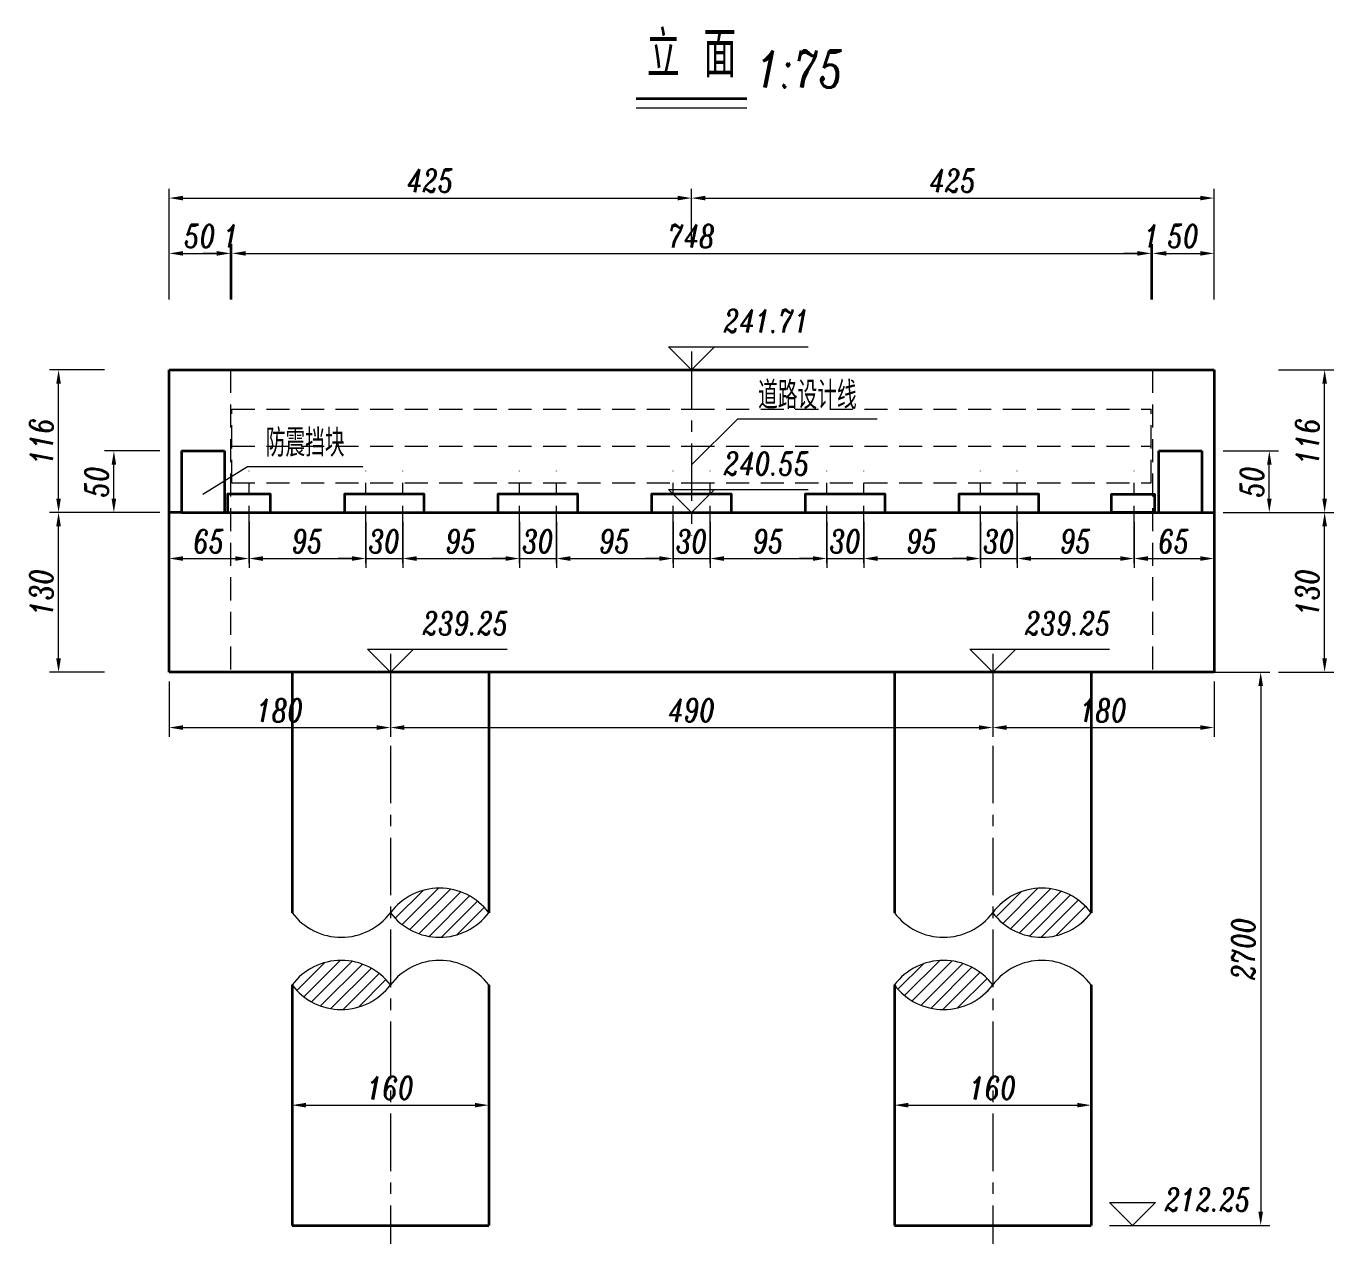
# Model space of a CAD drawing. Extents: x 3402 to 24931, y 1247 to 19601.
# Drawn here: x 3402 to 14040, y 9695 to 19601 of the extents above; entities that cross this region are included whole.
import ezdxf
from ezdxf.enums import TextEntityAlignment as Align

# ---------------------------------------------------------------- set-up
doc = ezdxf.new("R2010")
doc.units = 0
doc.linetypes.add('CENTER', pattern=[50.8, 31.75, -6.35, 6.35, -6.35])
doc.linetypes.add('DASHED', pattern=[19.05, 12.7, -6.35])
for name, color, linetype, lineweight in [('填充', 4, 'Continuous', 15), ('工作线', 1, 'Continuous', 35), ('文字', 7, 'Continuous', 15), ('构造虚线', 6, 'DASHED', 20), ('标注', 3, 'Continuous', 15), ('结构轮廓', 1, 'Continuous', 35), ('轴线', 2, 'CENTER', 15)]:
    doc.layers.add(name, color=color, linetype=linetype, lineweight=lineweight)
doc.styles.add('标注', font='ITALC1.SHX', dxfattribs={"width": 0.75, "bigfont": 'fsdb.shx'})
doc.styles.add('标题', font='ITALC1.SHX', dxfattribs={"width": 0.75, "height": 5, "bigfont": 'fsdb.shx'})
doc.styles.add('标题2', font='ITALC1.SHX', dxfattribs={"width": 0.75, "height": 4, "bigfont": 'fsdb.shx'})
doc.styles.add('注释', font='ITALC1.SHX', dxfattribs={"width": 0.75, "height": 3.5, "bigfont": 'fsdb.shx'})
doc.dimstyles.new('DimStyle75', dxfattribs={"dimtxt": 187.5, "dimasz": 112.5, "dimexe": 75, "dimexo": 75, "dimgap": 46.875, "dimtad": 1, "dimdec": 1, "dimlfac": 0.1, "dimdsep": 46, "dimtxsty": '标注', "dimsah": 1, "dimcen": 0, "dimclrd": 256, "dimclre": 256, "dimclrt": 256, "dimadec": 1, "dimazin": 2, "dimtfac": 1, "dimtdec": 4, "dimtmove": 2, "dimatfit": 3, "dimfxl": 0, "dimtolj": 1, "dimtzin": 0, "dimlwd": -1, "dimlwe": -1, "dimarcsym": 0})

# ---------------------------------------------------------------- blocks, each defined once
blk = doc.blocks.new('*D48')
at = {"layer": 'Defpoints', "color": 0}
for p in [(4565.208333, 15645.125333), (5215.208333, 15645.125333), (5215.208333, 15270.125333)]:
    blk.add_point(p, dxfattribs=at)
at = {"layer": '标注'}
for p, q in [((4565.208333, 15570.125333), (4565.208333, 15195.125333)), ((5215.208333, 15570.125333), (5215.208333, 15195.125333)), ((4677.708333, 15270.125333), (5102.708333, 15270.125333))]:
    blk.add_line(p, q, dxfattribs=at)
for points in [[(4677.708333, 15288.875333), (4677.708333, 15251.375333), (4565.208333, 15270.125333)], [(5102.708333, 15288.875333), (5102.708333, 15251.375333), (5215.208333, 15270.125333)]]:
    blk.add_solid(points, dxfattribs=at)
at = {"layer": '标注', "insert": (4890.208333, 15410.750333), "char_height": 187.5, "attachment_point": 5, "style": '标注'}
blk.add_mtext('\\A1;65', dxfattribs=at)
blk = doc.blocks.new('*D49')
at = {"layer": 'Defpoints', "color": 0}
for p in [(5215.208333, 15645.125333), (6165.208333, 15645.125333), (6165.208333, 15270.125333)]:
    blk.add_point(p, dxfattribs=at)
at = {"layer": '标注'}
for p, q in [((5215.208333, 15570.125333), (5215.208333, 15195.125333)), ((6165.208333, 15570.125333), (6165.208333, 15195.125333)), ((5327.708333, 15270.125333), (6052.708333, 15270.125333))]:
    blk.add_line(p, q, dxfattribs=at)
for points in [[(5327.708333, 15288.875333), (5327.708333, 15251.375333), (5215.208333, 15270.125333)], [(6052.708333, 15288.875333), (6052.708333, 15251.375333), (6165.208333, 15270.125333)]]:
    blk.add_solid(points, dxfattribs=at)
at = {"layer": '标注', "insert": (5690.208333, 15410.750333), "char_height": 187.5, "attachment_point": 5, "style": '标注'}
blk.add_mtext('\\A1;95', dxfattribs=at)
blk = doc.blocks.new('*D50')
at = {"layer": 'Defpoints', "color": 0}
for p in [(6165.208333, 15645.125333), (6465.208333, 15645.125333), (6465.208333, 15270.125333)]:
    blk.add_point(p, dxfattribs=at)
at = {"layer": '标注'}
for p, q in [((6165.208333, 15570.125333), (6165.208333, 15195.125333)), ((6465.208333, 15570.125333), (6465.208333, 15195.125333)), ((6052.708333, 15270.125333), (5940.208333, 15270.125333)), ((6165.208333, 15270.125333), (6465.208333, 15270.125333)), ((6577.708333, 15270.125333), (6690.208333, 15270.125333))]:
    blk.add_line(p, q, dxfattribs=at)
for points in [[(6052.708333, 15288.875333), (6052.708333, 15251.375333), (6165.208333, 15270.125333)], [(6577.708333, 15288.875333), (6577.708333, 15251.375333), (6465.208333, 15270.125333)]]:
    blk.add_solid(points, dxfattribs=at)
at = {"layer": '标注', "insert": (6315.208333, 15410.751333), "char_height": 187.5, "attachment_point": 5, "style": '标注'}
blk.add_mtext('\\A1;30', dxfattribs=at)
blk = doc.blocks.new('*D51')
at = {"layer": 'Defpoints', "color": 0}
for p in [(6465.208333, 15645.125333), (7415.208333, 15645.125333), (7415.208333, 15270.125333)]:
    blk.add_point(p, dxfattribs=at)
at = {"layer": '标注'}
for p, q in [((6465.208333, 15570.125333), (6465.208333, 15195.125333)), ((7415.208333, 15570.125333), (7415.208333, 15195.125333)), ((6577.708333, 15270.125333), (7302.708333, 15270.125333))]:
    blk.add_line(p, q, dxfattribs=at)
for points in [[(6577.708333, 15288.875333), (6577.708333, 15251.375333), (6465.208333, 15270.125333)], [(7302.708333, 15288.875333), (7302.708333, 15251.375333), (7415.208333, 15270.125333)]]:
    blk.add_solid(points, dxfattribs=at)
at = {"layer": '标注', "insert": (6940.208333, 15410.750333), "char_height": 187.5, "attachment_point": 5, "style": '标注'}
blk.add_mtext('\\A1;95', dxfattribs=at)
blk = doc.blocks.new('*D52')
at = {"layer": 'Defpoints', "color": 0}
for p in [(7415.208333, 15645.125333), (7715.208333, 15645.125333), (7715.208333, 15270.125333)]:
    blk.add_point(p, dxfattribs=at)
at = {"layer": '标注'}
for p, q in [((7415.208333, 15570.125333), (7415.208333, 15195.125333)), ((7715.208333, 15570.125333), (7715.208333, 15195.125333)), ((7302.708333, 15270.125333), (7190.208333, 15270.125333)), ((7415.208333, 15270.125333), (7715.208333, 15270.125333)), ((7827.708333, 15270.125333), (7940.208333, 15270.125333))]:
    blk.add_line(p, q, dxfattribs=at)
for points in [[(7302.708333, 15288.875333), (7302.708333, 15251.375333), (7415.208333, 15270.125333)], [(7827.708333, 15288.875333), (7827.708333, 15251.375333), (7715.208333, 15270.125333)]]:
    blk.add_solid(points, dxfattribs=at)
at = {"layer": '标注', "insert": (7565.208333, 15410.751333), "char_height": 187.5, "attachment_point": 5, "style": '标注'}
blk.add_mtext('\\A1;30', dxfattribs=at)
blk = doc.blocks.new('*D53')
at = {"layer": 'Defpoints', "color": 0}
for p in [(7715.208333, 15645.125333), (8665.208333, 15645.125333), (8665.208333, 15270.125333)]:
    blk.add_point(p, dxfattribs=at)
at = {"layer": '标注'}
for p, q in [((7715.208333, 15570.125333), (7715.208333, 15195.125333)), ((8665.208333, 15570.125333), (8665.208333, 15195.125333)), ((7827.708333, 15270.125333), (8552.708333, 15270.125333))]:
    blk.add_line(p, q, dxfattribs=at)
for points in [[(7827.708333, 15288.875333), (7827.708333, 15251.375333), (7715.208333, 15270.125333)], [(8552.708333, 15288.875333), (8552.708333, 15251.375333), (8665.208333, 15270.125333)]]:
    blk.add_solid(points, dxfattribs=at)
at = {"layer": '标注', "insert": (8190.208333, 15410.750333), "char_height": 187.5, "attachment_point": 5, "style": '标注'}
blk.add_mtext('\\A1;95', dxfattribs=at)
blk = doc.blocks.new('*D54')
at = {"layer": 'Defpoints', "color": 0}
for p in [(8665.208333, 15645.125333), (8965.208333, 15645.125333), (8965.208333, 15270.125333)]:
    blk.add_point(p, dxfattribs=at)
at = {"layer": '标注'}
for p, q in [((8665.208333, 15570.125333), (8665.208333, 15195.125333)), ((8965.208333, 15570.125333), (8965.208333, 15195.125333)), ((8552.708333, 15270.125333), (8440.208333, 15270.125333)), ((8665.208333, 15270.125333), (8965.208333, 15270.125333)), ((9077.708333, 15270.125333), (9190.208333, 15270.125333))]:
    blk.add_line(p, q, dxfattribs=at)
for points in [[(8552.708333, 15288.875333), (8552.708333, 15251.375333), (8665.208333, 15270.125333)], [(9077.708333, 15288.875333), (9077.708333, 15251.375333), (8965.208333, 15270.125333)]]:
    blk.add_solid(points, dxfattribs=at)
at = {"layer": '标注', "insert": (8815.208333, 15410.751333), "char_height": 187.5, "attachment_point": 5, "style": '标注'}
blk.add_mtext('\\A1;30', dxfattribs=at)
blk = doc.blocks.new('*D55')
at = {"layer": 'Defpoints', "color": 0}
for p in [(8965.208333, 15645.125333), (9915.208333, 15645.125333), (9915.208333, 15270.125333)]:
    blk.add_point(p, dxfattribs=at)
at = {"layer": '标注'}
for p, q in [((8965.208333, 15570.125333), (8965.208333, 15195.125333)), ((9915.208333, 15570.125333), (9915.208333, 15195.125333)), ((9077.708333, 15270.125333), (9802.708333, 15270.125333))]:
    blk.add_line(p, q, dxfattribs=at)
for points in [[(9077.708333, 15288.875333), (9077.708333, 15251.375333), (8965.208333, 15270.125333)], [(9802.708333, 15288.875333), (9802.708333, 15251.375333), (9915.208333, 15270.125333)]]:
    blk.add_solid(points, dxfattribs=at)
at = {"layer": '标注', "insert": (9440.208333, 15410.750333), "char_height": 187.5, "attachment_point": 5, "style": '标注'}
blk.add_mtext('\\A1;95', dxfattribs=at)
blk = doc.blocks.new('*D56')
at = {"layer": 'Defpoints', "color": 0}
for p in [(9915.208333, 15645.125333), (10215.208333, 15645.125333), (10215.208333, 15270.125333)]:
    blk.add_point(p, dxfattribs=at)
at = {"layer": '标注'}
for p, q in [((9915.208333, 15570.125333), (9915.208333, 15195.125333)), ((10215.208333, 15570.125333), (10215.208333, 15195.125333)), ((9802.708333, 15270.125333), (9690.208333, 15270.125333)), ((9915.208333, 15270.125333), (10215.208333, 15270.125333)), ((10327.708333, 15270.125333), (10440.208333, 15270.125333))]:
    blk.add_line(p, q, dxfattribs=at)
for points in [[(9802.708333, 15288.875333), (9802.708333, 15251.375333), (9915.208333, 15270.125333)], [(10327.708333, 15288.875333), (10327.708333, 15251.375333), (10215.208333, 15270.125333)]]:
    blk.add_solid(points, dxfattribs=at)
at = {"layer": '标注', "insert": (10065.208333, 15410.751333), "char_height": 187.5, "attachment_point": 5, "style": '标注'}
blk.add_mtext('\\A1;30', dxfattribs=at)
blk = doc.blocks.new('*D57')
at = {"layer": 'Defpoints', "color": 0}
for p in [(10215.208333, 15645.125333), (11165.208333, 15645.125333), (11165.208333, 15270.125333)]:
    blk.add_point(p, dxfattribs=at)
at = {"layer": '标注'}
for p, q in [((10215.208333, 15570.125333), (10215.208333, 15195.125333)), ((11165.208333, 15570.125333), (11165.208333, 15195.125333)), ((10327.708333, 15270.125333), (11052.708333, 15270.125333))]:
    blk.add_line(p, q, dxfattribs=at)
for points in [[(10327.708333, 15288.875333), (10327.708333, 15251.375333), (10215.208333, 15270.125333)], [(11052.708333, 15288.875333), (11052.708333, 15251.375333), (11165.208333, 15270.125333)]]:
    blk.add_solid(points, dxfattribs=at)
at = {"layer": '标注', "insert": (10690.208333, 15410.750333), "char_height": 187.5, "attachment_point": 5, "style": '标注'}
blk.add_mtext('\\A1;95', dxfattribs=at)
blk = doc.blocks.new('*D58')
at = {"layer": 'Defpoints', "color": 0}
for p in [(11165.208333, 15645.125333), (11465.208333, 15645.125333), (11465.208333, 15270.125333)]:
    blk.add_point(p, dxfattribs=at)
at = {"layer": '标注'}
for p, q in [((11165.208333, 15570.125333), (11165.208333, 15195.125333)), ((11465.208333, 15570.125333), (11465.208333, 15195.125333)), ((11052.708333, 15270.125333), (10940.208333, 15270.125333)), ((11165.208333, 15270.125333), (11465.208333, 15270.125333)), ((11577.708333, 15270.125333), (11690.208333, 15270.125333))]:
    blk.add_line(p, q, dxfattribs=at)
for points in [[(11052.708333, 15288.875333), (11052.708333, 15251.375333), (11165.208333, 15270.125333)], [(11577.708333, 15288.875333), (11577.708333, 15251.375333), (11465.208333, 15270.125333)]]:
    blk.add_solid(points, dxfattribs=at)
at = {"layer": '标注', "insert": (11315.208333, 15410.751333), "char_height": 187.5, "attachment_point": 5, "style": '标注'}
blk.add_mtext('\\A1;30', dxfattribs=at)
blk = doc.blocks.new('*D59')
at = {"layer": 'Defpoints', "color": 0}
for p in [(11465.208333, 15645.125333), (12415.208333, 15645.125333), (12415.208333, 15270.125333)]:
    blk.add_point(p, dxfattribs=at)
at = {"layer": '标注'}
for p, q in [((11465.208333, 15570.125333), (11465.208333, 15195.125333)), ((12415.208333, 15570.125333), (12415.208333, 15195.125333)), ((11577.708333, 15270.125333), (12302.708333, 15270.125333))]:
    blk.add_line(p, q, dxfattribs=at)
for points in [[(11577.708333, 15288.875333), (11577.708333, 15251.375333), (11465.208333, 15270.125333)], [(12302.708333, 15288.875333), (12302.708333, 15251.375333), (12415.208333, 15270.125333)]]:
    blk.add_solid(points, dxfattribs=at)
at = {"layer": '标注', "insert": (11940.208333, 15410.750333), "char_height": 187.5, "attachment_point": 5, "style": '标注'}
blk.add_mtext('\\A1;95', dxfattribs=at)
blk = doc.blocks.new('*D60')
at = {"layer": 'Defpoints', "color": 0}
for p in [(12415.208333, 15645.125333), (13065.208333, 15645.125333), (13065.208333, 15270.125333)]:
    blk.add_point(p, dxfattribs=at)
at = {"layer": '标注'}
for p, q in [((12415.208333, 15570.125333), (12415.208333, 15195.125333)), ((13065.208333, 15570.125333), (13065.208333, 15195.125333)), ((12527.708333, 15270.125333), (12952.708333, 15270.125333))]:
    blk.add_line(p, q, dxfattribs=at)
for points in [[(12527.708333, 15288.875333), (12527.708333, 15251.375333), (12415.208333, 15270.125333)], [(12952.708333, 15288.875333), (12952.708333, 15251.375333), (13065.208333, 15270.125333)]]:
    blk.add_solid(points, dxfattribs=at)
at = {"layer": '标注', "insert": (12740.208333, 15410.750333), "char_height": 187.5, "attachment_point": 5, "style": '标注'}
blk.add_mtext('\\A1;65', dxfattribs=at)
blk = doc.blocks.new('*D61')
at = {"layer": 'Defpoints', "color": 0}
for p in [(5065.208333, 17752.625333), (4565.208333, 17302.625333), (5065.208333, 17302.625333)]:
    blk.add_point(p, dxfattribs=at)
at = {"layer": '标注'}
for p, q in [((4565.208333, 17377.625333), (4565.208333, 17827.625333)), ((5065.208333, 17377.625333), (5065.208333, 17827.625333)), ((4677.708333, 17752.625333), (4952.708333, 17752.625333))]:
    blk.add_line(p, q, dxfattribs=at)
for points in [[(4677.708333, 17771.375333), (4677.708333, 17733.875333), (4565.208333, 17752.625333)], [(4952.708333, 17771.375333), (4952.708333, 17733.875333), (5065.208333, 17752.625333)]]:
    blk.add_solid(points, dxfattribs=at)
at = {"layer": '标注', "insert": (4815.208333, 17893.250333), "char_height": 187.5, "attachment_point": 5, "style": '标注'}
blk.add_mtext('\\A1;50', dxfattribs=at)
blk = doc.blocks.new('*D62')
at = {"layer": 'Defpoints', "color": 0}
for p in [(5075.208333, 17752.625333), (5065.208333, 17302.625333), (5075.208333, 17302.625333)]:
    blk.add_point(p, dxfattribs=at)
at = {"layer": '标注'}
for p, q in [((5065.208333, 17377.625333), (5065.208333, 17827.625333)), ((5075.208333, 17377.625333), (5075.208333, 17827.625333)), ((4952.708333, 17752.625333), (4840.208333, 17752.625333)), ((5065.208333, 17752.625333), (5075.208333, 17752.625333)), ((5187.708333, 17752.625333), (5300.208333, 17752.625333))]:
    blk.add_line(p, q, dxfattribs=at)
for points in [[(4952.708333, 17771.375333), (4952.708333, 17733.875333), (5065.208333, 17752.625333)], [(5187.708333, 17771.375333), (5187.708333, 17733.875333), (5075.208333, 17752.625333)]]:
    blk.add_solid(points, dxfattribs=at)
at = {"layer": '标注', "insert": (5070.208333, 17893.251333), "char_height": 187.5, "attachment_point": 5, "style": '标注'}
blk.add_mtext('\\A1;1', dxfattribs=at)
blk = doc.blocks.new('*D63')
at = {"layer": 'Defpoints', "color": 0}
for p in [(12555.208333, 17752.625333), (5075.208333, 17302.625333), (12555.208333, 17302.625333)]:
    blk.add_point(p, dxfattribs=at)
at = {"layer": '标注'}
for p, q in [((5075.208333, 17377.625333), (5075.208333, 17827.625333)), ((12555.208333, 17377.625333), (12555.208333, 17827.625333)), ((5187.708333, 17752.625333), (12442.708333, 17752.625333))]:
    blk.add_line(p, q, dxfattribs=at)
for points in [[(5187.708333, 17771.375333), (5187.708333, 17733.875333), (5075.208333, 17752.625333)], [(12442.708333, 17771.375333), (12442.708333, 17733.875333), (12555.208333, 17752.625333)]]:
    blk.add_solid(points, dxfattribs=at)
at = {"layer": '标注', "insert": (8815.208333, 17893.250333), "char_height": 187.5, "attachment_point": 5, "style": '标注'}
blk.add_mtext('\\A1;748', dxfattribs=at)
blk = doc.blocks.new('*D64')
at = {"layer": 'Defpoints', "color": 0}
for p in [(12565.208333, 17752.625333), (12555.208333, 17302.625333), (12565.208333, 17302.625333)]:
    blk.add_point(p, dxfattribs=at)
at = {"layer": '标注'}
for p, q in [((12555.208333, 17377.625333), (12555.208333, 17827.625333)), ((12565.208333, 17377.625333), (12565.208333, 17827.625333)), ((12442.708333, 17752.625333), (12330.208333, 17752.625333)), ((12555.208333, 17752.625333), (12565.208333, 17752.625333)), ((12677.708333, 17752.625333), (12790.208333, 17752.625333))]:
    blk.add_line(p, q, dxfattribs=at)
for points in [[(12442.708333, 17771.375333), (12442.708333, 17733.875333), (12555.208333, 17752.625333)], [(12677.708333, 17771.375333), (12677.708333, 17733.875333), (12565.208333, 17752.625333)]]:
    blk.add_solid(points, dxfattribs=at)
at = {"layer": '标注', "insert": (12560.208333, 17893.251333), "char_height": 187.5, "attachment_point": 5, "style": '标注'}
blk.add_mtext('\\A1;1', dxfattribs=at)
blk = doc.blocks.new('*D65')
at = {"layer": 'Defpoints', "color": 0}
for p in [(13065.208333, 17752.625333), (12565.208333, 17302.625333), (13065.208333, 17302.625333)]:
    blk.add_point(p, dxfattribs=at)
at = {"layer": '标注'}
for p, q in [((12565.208333, 17377.625333), (12565.208333, 17827.625333)), ((13065.208333, 17377.625333), (13065.208333, 17827.625333)), ((12677.708333, 17752.625333), (12952.708333, 17752.625333))]:
    blk.add_line(p, q, dxfattribs=at)
for points in [[(12677.708333, 17771.375333), (12677.708333, 17733.875333), (12565.208333, 17752.625333)], [(12952.708333, 17771.375333), (12952.708333, 17733.875333), (13065.208333, 17752.625333)]]:
    blk.add_solid(points, dxfattribs=at)
at = {"layer": '标注', "insert": (12815.208333, 17893.250333), "char_height": 187.5, "attachment_point": 5, "style": '标注'}
blk.add_mtext('\\A1;50', dxfattribs=at)
blk = doc.blocks.new('*D66')
at = {"layer": 'Defpoints', "color": 0}
for p in [(4115.208333, 16145.125333), (4565.208333, 16145.125333), (4565.208333, 15645.125333)]:
    blk.add_point(p, dxfattribs=at)
at = {"layer": '标注'}
for p, q in [((4490.208333, 16145.125333), (4040.208333, 16145.125333)), ((4115.208333, 15757.625333), (4115.208333, 16032.625333)), ((4490.208333, 15645.125333), (4040.208333, 15645.125333))]:
    blk.add_line(p, q, dxfattribs=at)
for points in [[(4096.458333, 16032.625333), (4133.958333, 16032.625333), (4115.208333, 16145.125333)], [(4096.458333, 15757.625333), (4133.958333, 15757.625333), (4115.208333, 15645.125333)]]:
    blk.add_solid(points, dxfattribs=at)
at = {"layer": '标注', "insert": (3974.583333, 15895.125333), "char_height": 187.5, "attachment_point": 5, "rotation": 90, "style": '标注'}
blk.add_mtext('\\A1;50', dxfattribs=at)
blk = doc.blocks.new('*D67')
at = {"layer": 'Defpoints', "color": 0}
for p in [(13065.208333, 16145.125333), (13515.208333, 16145.125333), (13065.208333, 15645.125333)]:
    blk.add_point(p, dxfattribs=at)
at = {"layer": '标注'}
for p, q in [((13140.208333, 16145.125333), (13590.208333, 16145.125333)), ((13515.208333, 15757.625333), (13515.208333, 16032.625333)), ((13140.208333, 15645.125333), (13590.208333, 15645.125333))]:
    blk.add_line(p, q, dxfattribs=at)
for points in [[(13496.458333, 16032.625333), (13533.958333, 16032.625333), (13515.208333, 16145.125333)], [(13496.458333, 15757.625333), (13533.958333, 15757.625333), (13515.208333, 15645.125333)]]:
    blk.add_solid(points, dxfattribs=at)
at = {"layer": '标注', "insert": (13374.583333, 15895.125333), "char_height": 187.5, "attachment_point": 5, "rotation": 90, "style": '标注'}
blk.add_mtext('\\A1;50', dxfattribs=at)
blk = doc.blocks.new('*D68')
at = {"layer": 'Defpoints', "color": 0}
for p in [(3665.208333, 15645.125333), (4115.208333, 15645.125333), (4115.208333, 14345.125333)]:
    blk.add_point(p, dxfattribs=at)
at = {"layer": '标注'}
for p, q in [((4040.208333, 15645.125333), (3590.208333, 15645.125333)), ((3665.208333, 14457.625333), (3665.208333, 15532.625333)), ((4040.208333, 14345.125333), (3590.208333, 14345.125333))]:
    blk.add_line(p, q, dxfattribs=at)
for points in [[(3646.458333, 15532.625333), (3683.958333, 15532.625333), (3665.208333, 15645.125333)], [(3646.458333, 14457.625333), (3683.958333, 14457.625333), (3665.208333, 14345.125333)]]:
    blk.add_solid(points, dxfattribs=at)
at = {"layer": '标注', "insert": (3524.583333, 14995.125333), "char_height": 187.5, "attachment_point": 5, "rotation": 90, "style": '标注'}
blk.add_mtext('\\A1;130', dxfattribs=at)
blk = doc.blocks.new('*D69')
at = {"layer": 'Defpoints', "color": 0}
for p in [(3665.208333, 16805.125333), (4115.208333, 16805.125333), (4115.208333, 15645.125333)]:
    blk.add_point(p, dxfattribs=at)
at = {"layer": '标注'}
for p, q in [((4040.208333, 16805.125333), (3590.208333, 16805.125333)), ((3665.208333, 15757.625333), (3665.208333, 16692.625333)), ((4040.208333, 15645.125333), (3590.208333, 15645.125333))]:
    blk.add_line(p, q, dxfattribs=at)
for points in [[(3646.458333, 16692.625333), (3683.958333, 16692.625333), (3665.208333, 16805.125333)], [(3646.458333, 15757.625333), (3683.958333, 15757.625333), (3665.208333, 15645.125333)]]:
    blk.add_solid(points, dxfattribs=at)
at = {"layer": '标注', "insert": (3524.583333, 16225.125333), "char_height": 187.5, "attachment_point": 5, "rotation": 90, "style": '标注'}
blk.add_mtext('\\A1;116', dxfattribs=at)
blk = doc.blocks.new('*D70')
at = {"layer": 'Defpoints', "color": 0}
for p in [(13515.208333, 15645.125333), (13965.208333, 15645.125333), (13515.208333, 14345.125333)]:
    blk.add_point(p, dxfattribs=at)
at = {"layer": '标注'}
for p, q in [((13590.208333, 15645.125333), (14040.208333, 15645.125333)), ((13965.208333, 14457.625333), (13965.208333, 15532.625333)), ((13590.208333, 14345.125333), (14040.208333, 14345.125333))]:
    blk.add_line(p, q, dxfattribs=at)
for points in [[(13946.458333, 15532.625333), (13983.958333, 15532.625333), (13965.208333, 15645.125333)], [(13946.458333, 14457.625333), (13983.958333, 14457.625333), (13965.208333, 14345.125333)]]:
    blk.add_solid(points, dxfattribs=at)
at = {"layer": '标注', "insert": (13824.583333, 14995.125333), "char_height": 187.5, "attachment_point": 5, "rotation": 90, "style": '标注'}
blk.add_mtext('\\A1;130', dxfattribs=at)
blk = doc.blocks.new('*D71')
at = {"layer": 'Defpoints', "color": 0}
for p in [(13515.208333, 16805.125333), (13965.208333, 16805.125333), (13515.208333, 15645.125333)]:
    blk.add_point(p, dxfattribs=at)
at = {"layer": '标注'}
for p, q in [((13590.208333, 16805.125333), (14040.208333, 16805.125333)), ((13965.208333, 15757.625333), (13965.208333, 16692.625333)), ((13590.208333, 15645.125333), (14040.208333, 15645.125333))]:
    blk.add_line(p, q, dxfattribs=at)
for points in [[(13946.458333, 16692.625333), (13983.958333, 16692.625333), (13965.208333, 16805.125333)], [(13946.458333, 15757.625333), (13983.958333, 15757.625333), (13965.208333, 15645.125333)]]:
    blk.add_solid(points, dxfattribs=at)
at = {"layer": '标注', "insert": (13824.583333, 16225.125333), "char_height": 187.5, "attachment_point": 5, "rotation": 90, "style": '标注'}
blk.add_mtext('\\A1;116', dxfattribs=at)
blk = doc.blocks.new('*D72')
at = {"layer": 'Defpoints', "color": 0}
for p in [(8815.208333, 18202.625333), (4565.208333, 17752.625333), (8815.208333, 17752.625333)]:
    blk.add_point(p, dxfattribs=at)
at = {"layer": '标注'}
for p, q in [((4565.208333, 17827.625333), (4565.208333, 18277.625333)), ((4677.708333, 18202.625333), (8702.708333, 18202.625333)), ((8815.208333, 17827.625333), (8815.208333, 18277.625333))]:
    blk.add_line(p, q, dxfattribs=at)
for points in [[(4677.708333, 18221.375333), (4677.708333, 18183.875333), (4565.208333, 18202.625333)], [(8702.708333, 18221.375333), (8702.708333, 18183.875333), (8815.208333, 18202.625333)]]:
    blk.add_solid(points, dxfattribs=at)
at = {"layer": '标注', "insert": (6690.208333, 18343.250333), "char_height": 187.5, "attachment_point": 5, "style": '标注'}
blk.add_mtext('\\A1;425', dxfattribs=at)
blk = doc.blocks.new('*D73')
at = {"layer": 'Defpoints', "color": 0}
for p in [(13065.208333, 18202.625333), (8815.208333, 17752.625333), (13065.208333, 17752.625333)]:
    blk.add_point(p, dxfattribs=at)
at = {"layer": '标注'}
for p, q in [((8815.208333, 17827.625333), (8815.208333, 18277.625333)), ((8927.708333, 18202.625333), (12952.708333, 18202.625333)), ((13065.208333, 17827.625333), (13065.208333, 18277.625333))]:
    blk.add_line(p, q, dxfattribs=at)
for points in [[(8927.708333, 18221.375333), (8927.708333, 18183.875333), (8815.208333, 18202.625333)], [(12952.708333, 18221.375333), (12952.708333, 18183.875333), (13065.208333, 18202.625333)]]:
    blk.add_solid(points, dxfattribs=at)
at = {"layer": '标注', "insert": (10940.208333, 18343.250333), "char_height": 187.5, "attachment_point": 5, "style": '标注'}
blk.add_mtext('\\A1;425', dxfattribs=at)
blk = doc.blocks.new('*D74')
at = {"layer": 'Defpoints', "color": 0}
for p in [(5565.208333, 10823.250333), (7165.208333, 10823.250333), (7165.208333, 10823.250333)]:
    blk.add_point(p, dxfattribs=at)
at = {"layer": '标注'}
blk.add_line((5677.708333, 10823.250333), (7052.708333, 10823.250333), dxfattribs=at)
for points in [[(5677.708333, 10842.000333), (5677.708333, 10804.500333), (5565.208333, 10823.250333)], [(7052.708333, 10842.000333), (7052.708333, 10804.500333), (7165.208333, 10823.250333)]]:
    blk.add_solid(points, dxfattribs=at)
at = {"layer": '标注', "insert": (6365.208333, 10963.875333), "char_height": 187.5, "attachment_point": 5, "style": '标注'}
blk.add_mtext('\\A1;160', dxfattribs=at)
blk = doc.blocks.new('*D75')
at = {"layer": 'Defpoints', "color": 0}
for p in [(10465.208333, 10823.250333), (12065.208333, 10823.250333), (12065.208333, 10823.250333)]:
    blk.add_point(p, dxfattribs=at)
at = {"layer": '标注'}
blk.add_line((10577.708333, 10823.250333), (11952.708333, 10823.250333), dxfattribs=at)
for points in [[(10577.708333, 10842.000333), (10577.708333, 10804.500333), (10465.208333, 10823.250333)], [(11952.708333, 10842.000333), (11952.708333, 10804.500333), (12065.208333, 10823.250333)]]:
    blk.add_solid(points, dxfattribs=at)
at = {"layer": '标注', "insert": (11265.208333, 10963.875333), "char_height": 187.5, "attachment_point": 5, "style": '标注'}
blk.add_mtext('\\A1;160', dxfattribs=at)
blk = doc.blocks.new('*D76')
at = {"layer": 'Defpoints', "color": 0}
for p in [(4565.208333, 14345.125333), (6365.208333, 14345.125333), (6365.208333, 13895.125333)]:
    blk.add_point(p, dxfattribs=at)
at = {"layer": '标注'}
for p, q in [((4565.208333, 14270.125333), (4565.208333, 13820.125333)), ((6365.208333, 14270.125333), (6365.208333, 13820.125333)), ((4677.708333, 13895.125333), (6252.708333, 13895.125333))]:
    blk.add_line(p, q, dxfattribs=at)
for points in [[(4677.708333, 13913.875333), (4677.708333, 13876.375333), (4565.208333, 13895.125333)], [(6252.708333, 13913.875333), (6252.708333, 13876.375333), (6365.208333, 13895.125333)]]:
    blk.add_solid(points, dxfattribs=at)
at = {"layer": '标注', "insert": (5465.208333, 14035.750333), "char_height": 187.5, "attachment_point": 5, "style": '标注'}
blk.add_mtext('\\A1;180', dxfattribs=at)
blk = doc.blocks.new('*D77')
at = {"layer": 'Defpoints', "color": 0}
for p in [(6365.208333, 14345.125333), (11265.208333, 14345.125333), (11265.208333, 13895.125333)]:
    blk.add_point(p, dxfattribs=at)
at = {"layer": '标注'}
for p, q in [((6365.208333, 14270.125333), (6365.208333, 13820.125333)), ((11265.208333, 14270.125333), (11265.208333, 13820.125333)), ((6477.708333, 13895.125333), (11152.708333, 13895.125333))]:
    blk.add_line(p, q, dxfattribs=at)
for points in [[(6477.708333, 13913.875333), (6477.708333, 13876.375333), (6365.208333, 13895.125333)], [(11152.708333, 13913.875333), (11152.708333, 13876.375333), (11265.208333, 13895.125333)]]:
    blk.add_solid(points, dxfattribs=at)
at = {"layer": '标注', "insert": (8815.208333, 14035.750333), "char_height": 187.5, "attachment_point": 5, "style": '标注'}
blk.add_mtext('\\A1;490', dxfattribs=at)
blk = doc.blocks.new('*D78')
at = {"layer": 'Defpoints', "color": 0}
for p in [(11265.208333, 14345.125333), (13065.208333, 14345.125333), (13065.208333, 13895.125333)]:
    blk.add_point(p, dxfattribs=at)
at = {"layer": '标注'}
for p, q in [((11265.208333, 14270.125333), (11265.208333, 13820.125333)), ((13065.208333, 14270.125333), (13065.208333, 13820.125333)), ((11377.708333, 13895.125333), (12952.708333, 13895.125333))]:
    blk.add_line(p, q, dxfattribs=at)
for points in [[(11377.708333, 13913.875333), (11377.708333, 13876.375333), (11265.208333, 13895.125333)], [(12952.708333, 13913.875333), (12952.708333, 13876.375333), (13065.208333, 13895.125333)]]:
    blk.add_solid(points, dxfattribs=at)
at = {"layer": '标注', "insert": (12165.208333, 14035.750333), "char_height": 187.5, "attachment_point": 5, "style": '标注'}
blk.add_mtext('\\A1;180', dxfattribs=at)
blk = doc.blocks.new('*D101')
at = {"layer": 'Defpoints', "color": 0}
for p in [(12707, 14345), (12707, 9845), (13445, 9845)]:
    blk.add_point(p, dxfattribs=at)
at = {"layer": '标注'}
for p, q in [((12782, 14345), (13520, 14345)), ((13445, 14233), (13445, 9958)), ((12782, 9845), (13520, 9845))]:
    blk.add_line(p, q, dxfattribs=at)
for points in [[(13426, 14233), (13464, 14233), (13445, 14345)], [(13426, 9958), (13464, 9958), (13445, 9845)]]:
    blk.add_solid(points, dxfattribs=at)
at = {"layer": '标注', "insert": (13304, 12095), "char_height": 187.5, "attachment_point": 5, "rotation": 90, "style": '标注'}
blk.add_mtext('\\A1;2700', dxfattribs=at)

msp = doc.modelspace()

# ---------------------------------------------------------------- hatches: boundary and pattern name
at = {"layer": '填充'}
h = msp.add_hatch(dxfattribs=at)
h.set_pattern_fill('ANSI31', color=256, scale=23.622, style=0)
edge = h.paths.add_edge_path()
edge.add_arc((6765.208333, 12688.875333), 500, -143.130102, -36.869898)
edge.add_arc((6765.208333, 12088.875333), 500, 36.869898, 143.130102)
h = msp.add_hatch(dxfattribs=at)
h.set_pattern_fill('ANSI31', color=256, scale=23.622, style=0)
edge = h.paths.add_edge_path()
edge.add_arc((11665.208333, 12688.875333), 500, -143.130102, -36.869898)
edge.add_arc((11665.208333, 12088.875333), 500, 36.869898, 143.130102)
h = msp.add_hatch(dxfattribs=at)
h.set_pattern_fill('ANSI31', color=256, scale=23.622, style=0)
edge = h.paths.add_edge_path()
edge.add_arc((5965.208333, 11501.375333), 500, 36.869898, 143.130102)
edge.add_arc((5965.208333, 12101.375333), 500, -143.130102, -36.869898)
h = msp.add_hatch(dxfattribs=at)
h.set_pattern_fill('ANSI31', color=256, scale=23.622, style=0)
edge = h.paths.add_edge_path()
edge.add_arc((10865.208333, 11501.375333), 500, 36.869898, 143.130102)
edge.add_arc((10865.208333, 12101.375333), 500, -143.130102, -36.869898)

# ---------------------------------------------------------------- linework, layer by layer
at = {"layer": '工作线'}
msp.add_line((8365.208333, 19012.000333), (9265.208333, 19012.000333), dxfattribs=at)
at = {"layer": '文字'}
msp.add_line((8365.208333, 18937.000333), (9265.208333, 18937.000333), dxfattribs=at)
at = {"layer": '构造虚线', "color": 1, "ltscale": 14.76378}
for p, q in [((5065.208333, 16805.125333), (5065.208333, 14345.125333)), ((12565.208333, 16805.125333), (12565.208333, 14345.125333)), ((5075.208333, 16485.125333), (8815.208333, 16485.125333)), ((5075.208333, 15885.125333), (5075.208333, 16485.125333)), ((8815.208333, 16485.125333), (12555.208333, 16485.125333)), ((12555.208333, 15885.125333), (12555.208333, 16485.125333)), ((5075.208333, 16185.125333), (8815.208333, 16185.125333)), ((8815.208333, 16185.125333), (12555.208333, 16185.125333)), ((5075.208333, 15885.125333), (8815.208333, 15885.125333)), ((8815.208333, 15885.125333), (12555.208333, 15885.125333))]:
    msp.add_line(p, q, dxfattribs=at)
at = {"layer": '标注'}
for p, q in [((8627.708333, 16992.625333), (9002.708333, 16992.625333)), ((8627.708333, 16992.625333), (8815.208333, 16805.125333)), ((8815.208333, 16805.125333), (9002.708333, 16992.625333)), ((9002.708333, 16992.625333), (9764.315476, 16992.625333)), ((8815.208333, 16031.869333), (9190.208333, 16406.869333)), ((9190.208333, 16406.869333), (10324.583333, 16406.869333)), ((4840.208333, 15795.125333), (5202.708333, 16020.125333)), ((5202.708333, 16020.125333), (6140.208333, 16020.125333)), ((8627.708333, 15832.625333), (9002.708333, 15832.625333)), ((8627.708333, 15832.625333), (8815.208333, 15645.125333)), ((8815.208333, 15645.125333), (9002.708333, 15832.625333)), ((9002.708333, 15832.625333), (9764.315476, 15832.625333)), ((6177.708333, 14532.625333), (6552.708333, 14532.625333)), ((6177.708333, 14532.625333), (6365.208333, 14345.125333)), ((6365.208333, 14345.125333), (6552.708333, 14532.625333)), ((6552.708333, 14532.625333), (7314.315476, 14532.625333)), ((11077.708333, 14532.625333), (11452.708333, 14532.625333)), ((11077.708333, 14532.625333), (11265.208333, 14345.125333)), ((11265.208333, 14345.125333), (11452.708333, 14532.625333)), ((11452.708333, 14532.625333), (12214.315476, 14532.625333)), ((12215.208333, 10032.625333), (12590.208333, 10032.625333)), ((12215.208333, 10032.625333), (12402.708333, 9845.125333)), ((12402.708333, 9845.125333), (12590.208333, 10032.625333)), ((12215.208333, 9845.125333), (13351.815476, 9845.125333))]:
    msp.add_line(p, q, dxfattribs=at)
for centre, start, end in [((6765.208333, 12088.875333), 36.869898, 143.130102), ((11665.208333, 12088.875333), 36.869898, 143.130102), ((5965.208333, 12688.875333), 216.869898, 323.130102), ((6765.208333, 12688.875333), 216.869898, 323.130102), ((10865.208333, 12688.875333), 216.869898, 323.130102), ((11665.208333, 12688.875333), 216.869898, 323.130102), ((5965.208333, 11501.375333), 36.869898, 143.130102), ((6765.208333, 11501.375333), 36.869898, 143.130102), ((10865.208333, 11501.375333), 36.869898, 143.130102), ((11665.208333, 11501.375333), 36.869898, 143.130102), ((5965.208333, 12101.375333), 216.869898, 323.130102), ((10865.208333, 12101.375333), 216.869898, 323.130102)]:
    msp.add_arc(centre, 500, start, end, dxfattribs=at)
at = {"layer": '结构轮廓'}
for p, q in [((4565.208333, 16805.125333), (5065.208333, 16805.125333)), ((4565.208333, 15645.135333), (4565.208333, 16805.125333)), ((5065.208333, 16805.125333), (5065.208333, 16805.125333)), ((5065.208333, 16805.125333), (8815.208333, 16805.125333)), ((8815.208333, 16805.125333), (8815.208333, 16805.125333)), ((8815.208333, 16805.125333), (12565.208333, 16805.125333)), ((8815.208333, 16805.125333), (8815.208333, 16805.125333)), ((12565.208333, 16805.125333), (12565.208333, 16805.125333)), ((12565.208333, 16805.125333), (13065.208333, 16805.125333)), ((13065.208333, 16805.125333), (13065.208333, 15645.135333)), ((4665.208333, 16145.125333), (5015.208333, 16145.125333)), ((5015.208333, 16145.125333), (5015.208333, 15645.135333)), ((12615.208333, 16145.125333), (12965.208333, 16145.125333)), ((12615.208333, 15645.135333), (12615.208333, 16145.125333)), ((4665.208333, 15645.135333), (4565.208333, 15645.115333)), ((4565.208333, 14345.125333), (4565.208333, 15645.115333)), ((13065.208333, 15645.115333), (13065.208333, 14345.125333)), ((13065.208333, 14345.125333), (4565.208333, 14345.125333)), ((5565.208333, 14345.125333), (5565.208333, 12388.875333)), ((7165.208333, 14345.125333), (7165.208333, 12388.875333)), ((10465.208333, 14345.125333), (10465.208333, 12388.875333)), ((12065.208333, 14345.125333), (12065.208333, 12388.875333)), ((13065.208333, 14345.125333), (13065.208333, 14345.125333)), ((5565.208333, 11801.375333), (5565.208333, 9845.125333)), ((7165.208333, 11801.375333), (7165.208333, 9845.125333)), ((10465.208333, 11801.375333), (10465.208333, 9845.125333)), ((12065.208333, 11801.375333), (12065.208333, 9845.125333)), ((5565.208333, 9845.125333), (7165.208333, 9845.125333)), ((10465.208333, 9845.125333), (12065.208333, 9845.125333))]:
    msp.add_line(p, q, dxfattribs=at)
for points in [[(4665.208333, 16145.125333), (4665.208333, 15645.135333)], [(12965.208333, 16145.125333), (12965.208333, 15645.135333)], [(4665.208333, 15645.135333), (12965.208333, 15645.135333)], [(12965.208333, 15645.135333), (13065.208333, 15645.135333)]]:
    msp.add_lwpolyline(points, dxfattribs=at)
for points in [[(5040.208333, 15645.125333), (5390.208333, 15645.125333), (5390.208333, 15795.125333), (5040.208333, 15795.125333)], [(5990.208333, 15645.125333), (6640.208333, 15645.125333), (6640.208333, 15795.125333), (5990.208333, 15795.125333)], [(7240.208333, 15645.125333), (7890.208333, 15645.125333), (7890.208333, 15795.125333), (7240.208333, 15795.125333)], [(8490.208333, 15645.125333), (9140.208333, 15645.125333), (9140.208333, 15795.125333), (8490.208333, 15795.125333)], [(9740.208333, 15645.125333), (10390.208333, 15645.125333), (10390.208333, 15795.125333), (9740.208333, 15795.125333)], [(10990.208333, 15645.125333), (11640.208333, 15645.125333), (11640.208333, 15795.125333), (10990.208333, 15795.125333)], [(12580.208333, 15645.125333), (12230.208333, 15645.125333), (12230.208333, 15795.125333), (12580.208333, 15795.125333)]]:
    msp.add_lwpolyline(points, close=True, dxfattribs=at)
at = {"layer": '轴线', "ltscale": 14.724409}
for p, q in [((8815.208333, 16955.125333), (8815.208333, 15457.625333)), ((5215.208333, 15232.625333), (5215.208333, 15982.625333)), ((6165.208333, 15232.625333), (6165.208333, 15982.625333)), ((6465.208333, 15232.625333), (6465.208333, 15982.625333)), ((7415.208333, 15232.625333), (7415.208333, 15982.625333)), ((7715.208333, 15232.625333), (7715.208333, 15982.625333)), ((8665.208333, 15232.625333), (8665.208333, 15982.625333)), ((8965.208333, 15232.625333), (8965.208333, 15982.625333)), ((9915.208333, 15232.625333), (9915.208333, 15982.625333)), ((10215.208333, 15232.625333), (10215.208333, 15982.625333)), ((11165.208333, 15232.625333), (11165.208333, 15982.625333)), ((11465.208333, 15232.625333), (11465.208333, 15982.625333)), ((12415.208333, 15232.625333), (12415.208333, 15982.625333)), ((6365.208333, 14495.125333), (6365.208333, 9695.125333)), ((11265.208333, 14495.125333), (11265.208333, 9695.125333))]:
    msp.add_line(p, q, dxfattribs=at)

# ---------------------------------------------------------------- texts
at = {"layer": '文字', "style": '标题', "width": 0.75}
msp.add_text('立 面', height=375, dxfattribs=at).set_placement((8815.208333, 19072.000333), align=Align.BOTTOM_CENTER)
at = {"layer": '文字', "style": '标题2', "width": 0.75}
msp.add_text('1:75', height=300, dxfattribs=at).set_placement((9340.208333, 19012.000333), align=Align.BOTTOM_LEFT)
at = {"layer": '文字', "style": '注释', "width": 0.75}
for s, p in [('道路设计线', (9757.395833, 16598.119333)), ('防震挡块', (5671.458333, 16211.375333))]:
    msp.add_text(s, height=225, dxfattribs=at).set_placement(p, align=Align.MIDDLE_CENTER)
at = {"layer": '标注', "style": '标注', "width": 0.75}
for s, p in [('241.71', (9077.708333, 17052.625333)), ('240.55  ', (9077.708333, 15892.625333)), ('239.25', (6627.708333, 14592.625333)), ('239.25', (11527.708333, 14592.625333)), ('212.25  ', (12665.208333, 9905.125333))]:
    msp.add_text(s, height=187.5, dxfattribs=at).set_placement(p, align=Align.BOTTOM_LEFT)

# ---------------------------------------------------------------- dimensions: what is measured, and where the dimension line sits
at = {"layer": '标注'}
for base, p1, p2, picture, middle in [((8815.208333, 18202.625333), (4565.208333, 17752.625333), (8815.208333, 17752.625333), '*D72', (6690.208333, 18343.250333)), ((13065.208333, 18202.625333), (8815.208333, 17752.625333), (13065.208333, 17752.625333), '*D73', (10940.208333, 18343.250333)), ((5065.208333, 17752.625333), (4565.208333, 17302.625333), (5065.208333, 17302.625333), '*D61', (4815.208333, 17893.250333)), ((12555.208333, 17752.625333), (5075.208333, 17302.625333), (12555.208333, 17302.625333), '*D63', (8815.208333, 17893.250333)), ((13065.208333, 17752.625333), (12565.208333, 17302.625333), (13065.208333, 17302.625333), '*D65', (12815.208333, 17893.250333)), ((5215.208333, 15270.125333), (4565.208333, 15645.125333), (5215.208333, 15645.125333), '*D48', (4890.208333, 15410.750333)), ((6165.208333, 15270.125333), (5215.208333, 15645.125333), (6165.208333, 15645.125333), '*D49', (5690.208333, 15410.750333)), ((7415.208333, 15270.125333), (6465.208333, 15645.125333), (7415.208333, 15645.125333), '*D51', (6940.208333, 15410.750333)), ((8665.208333, 15270.125333), (7715.208333, 15645.125333), (8665.208333, 15645.125333), '*D53', (8190.208333, 15410.750333)), ((9915.208333, 15270.125333), (8965.208333, 15645.125333), (9915.208333, 15645.125333), '*D55', (9440.208333, 15410.750333)), ((11165.208333, 15270.125333), (10215.208333, 15645.125333), (11165.208333, 15645.125333), '*D57', (10690.208333, 15410.750333)), ((12415.208333, 15270.125333), (11465.208333, 15645.125333), (12415.208333, 15645.125333), '*D59', (11940.208333, 15410.750333)), ((13065.208333, 15270.125333), (12415.208333, 15645.125333), (13065.208333, 15645.125333), '*D60', (12740.208333, 15410.750333)), ((6365.208333, 13895.125333), (4565.208333, 14345.125333), (6365.208333, 14345.125333), '*D76', (5465.208333, 14035.750333)), ((11265.208333, 13895.125333), (6365.208333, 14345.125333), (11265.208333, 14345.125333), '*D77', (8815.208333, 14035.750333)), ((13065.208333, 13895.125333), (11265.208333, 14345.125333), (13065.208333, 14345.125333), '*D78', (12165.208333, 14035.750333)), ((7165.208333, 10823.250333), (5565.208333, 10823.250333), (7165.208333, 10823.250333), '*D74', (6365.208333, 10963.875333)), ((12065.208333, 10823.250333), (10465.208333, 10823.250333), (12065.208333, 10823.250333), '*D75', (11265.208333, 10963.875333))]:
    dim = msp.add_linear_dim(base=base, p1=p1, p2=p2, dimstyle='DimStyle75', dxfattribs=at)
    dim.commit()
    dim.dimension.update_dxf_attribs({"geometry": picture, "text_midpoint": middle})
for base, p1, p2, picture, middle in [((5075.208333, 17752.625333), (5065.208333, 17302.625333), (5075.208333, 17302.625333), '*D62', (5070.208333, 17893.251333)), ((12565.208333, 17752.625333), (12555.208333, 17302.625333), (12565.208333, 17302.625333), '*D64', (12560.208333, 17893.251333)), ((6465.208333, 15270.125333), (6165.208333, 15645.125333), (6465.208333, 15645.125333), '*D50', (6315.208333, 15410.751333)), ((7715.208333, 15270.125333), (7415.208333, 15645.125333), (7715.208333, 15645.125333), '*D52', (7565.208333, 15410.751333)), ((8965.208333, 15270.125333), (8665.208333, 15645.125333), (8965.208333, 15645.125333), '*D54', (8815.208333, 15410.751333)), ((10215.208333, 15270.125333), (9915.208333, 15645.125333), (10215.208333, 15645.125333), '*D56', (10065.208333, 15410.751333)), ((11465.208333, 15270.125333), (11165.208333, 15645.125333), (11465.208333, 15645.125333), '*D58', (11315.208333, 15410.751333))]:
    dim = msp.add_linear_dim(base=base, p1=p1, p2=p2, dimstyle='DimStyle75', dxfattribs=at)
    dim.commit()
    dim.dimension.update_dxf_attribs({"geometry": picture, "text_midpoint": middle, "dimtype": 160})
for base, p1, p2, picture, middle in [((3665.208333, 16805.125333), (4115.208333, 15645.125333), (4115.208333, 16805.125333), '*D69', (3524.583333, 16225.125333)), ((13965.208333, 16805.125333), (13515.208333, 15645.125333), (13515.208333, 16805.125333), '*D71', (13824.583333, 16225.125333)), ((4115.208333, 16145.125333), (4565.208333, 15645.125333), (4565.208333, 16145.125333), '*D66', (3974.583333, 15895.125333)), ((13515.208333, 16145.125333), (13065.208333, 15645.125333), (13065.208333, 16145.125333), '*D67', (13374.583333, 15895.125333)), ((3665.208333, 15645.125333), (4115.208333, 14345.125333), (4115.208333, 15645.125333), '*D68', (3524.583333, 14995.125333)), ((13965.208333, 15645.125333), (13515.208333, 14345.125333), (13515.208333, 15645.125333), '*D70', (13824.583333, 14995.125333))]:
    dim = msp.add_linear_dim(base=base, p1=p1, p2=p2, angle=90, dimstyle='DimStyle75', dxfattribs=at)
    dim.commit()
    dim.dimension.update_dxf_attribs({"geometry": picture, "text_midpoint": middle})
dim = msp.add_aligned_dim(p1=(12707.325537, 14345.125333), p2=(12707.325537, 9845.125333), distance=737.699453, text='2700', dimstyle='DimStyle75', dxfattribs=at)
dim.commit()
dim.dimension.update_dxf_attribs({"geometry": '*D101', "text_midpoint": (13304.39999, 12095.125333)})

doc.saveas('drawing.dxf')
